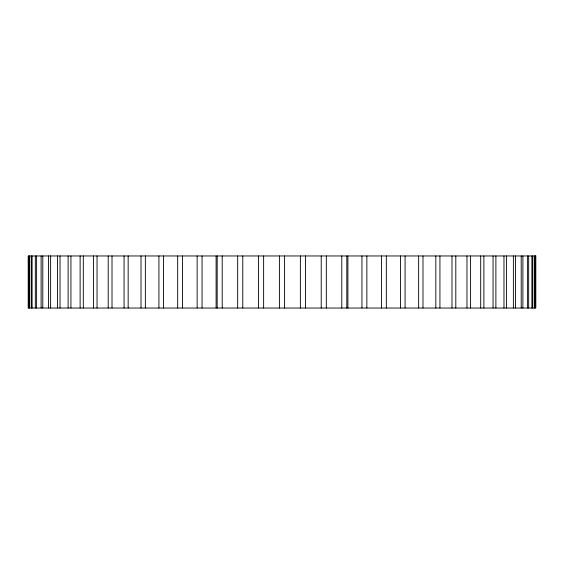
<?xml version="1.0" encoding="UTF-8"?>
<svg xmlns="http://www.w3.org/2000/svg" width="564" height="564" viewBox="0 0 564 564"><rect width="100%" height="100%" fill="white"/><g stroke="black" fill="none" stroke-linecap="round" stroke-linejoin="round"><path stroke-width="0.85" d="M535.144 255.964L535.144 308.036M534.721 255.964L534.721 308.036M532.769 255.964L532.769 308.036M531.908 255.964L531.908 308.036M528.672 255.964L528.672 308.036M527.396 255.964L527.396 308.036M522.891 255.964L522.891 308.036M521.206 255.964L521.206 308.036M515.468 255.964L515.468 308.036M513.381 255.964L513.381 308.036M506.444 255.964L506.444 308.036M503.976 255.964L503.976 308.036M495.89 255.964L495.89 308.036M493.056 255.964L493.056 308.036M483.877 255.964L483.877 308.036M480.69 255.964L480.69 308.036M470.482 255.964L470.482 308.036M466.971 255.964L466.971 308.036M455.804 255.964L455.804 308.036M451.99 255.964L451.99 308.036M439.934 255.964L439.934 308.036M435.838 255.964L435.838 308.036M422.986 255.964L422.986 308.036M418.643 255.964L418.643 308.036M405.079 255.964L405.079 308.036M400.518 255.964L400.518 308.036M386.326 255.964L386.326 308.036M381.574 255.964L381.574 308.036M366.861 255.964L366.861 308.036M361.954 255.964L361.954 308.036M347.889 255.964L347.896 308.036M346.818 255.964L346.818 308.036M341.791 255.964L341.791 308.036M326.33 255.964L326.33 308.036M321.219 255.964L321.219 308.036M305.54 255.964L305.54 308.036M300.372 255.964L300.372 308.036M284.594 255.964L284.594 308.036M279.406 255.964L279.406 308.036M263.628 255.964L263.628 308.036M258.46 255.964L258.46 308.036M242.781 255.964L242.781 308.036M237.67 255.964L237.67 308.036M222.209 255.964L222.209 308.036M217.182 255.964L217.182 308.036M216.104 255.964L216.111 308.036M202.046 255.964L202.046 308.036M197.139 255.964L197.139 308.036M182.426 255.964L182.426 308.036M177.674 255.964L177.674 308.036M163.482 255.964L163.482 308.036M158.921 255.964L158.921 308.036M145.357 255.964L145.357 308.036M141.014 255.964L141.014 308.036M128.162 255.964L128.162 308.036M124.066 255.964L124.066 308.036M112.01 255.964L112.01 308.036M108.196 255.964L108.196 308.036M97.029 255.964L97.029 308.036M93.518 255.964L93.518 308.036M83.31 255.964L83.31 308.036M80.123 255.964L80.123 308.036M70.944 255.964L70.944 308.036M68.11 255.964L68.11 308.036M60.024 255.964L60.024 308.036M57.556 255.964L57.556 308.036M50.619 255.964L50.619 308.036M48.532 255.964L48.532 308.036M42.794 255.964L42.794 308.036M41.109 255.964L41.109 308.036M36.604 255.964L36.604 308.036M35.328 255.964L35.328 308.036M32.092 255.964L32.092 308.036M31.231 255.964L31.231 308.036M29.279 255.964L29.279 308.036M28.856 255.964L28.856 308.036M535.8 255.964L28.2 255.964L28.2 308.036L535.8 308.036L535.8 255.964"/></g></svg>
